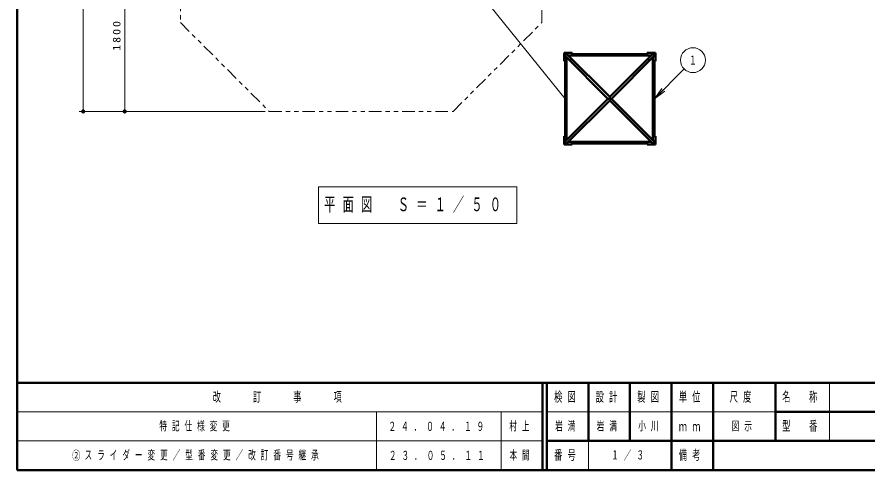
# Model space of a CAD drawing. Units: millimetres on the paper, scale 1:50. Extents: x -365 to 0, y -599 to 257.
# Drawn here: x -365 to -160.4, y 0 to 109 of the extents above; entities that cross this region are included whole.
import ezdxf
from ezdxf.enums import TextEntityAlignment as Align

# ---------------------------------------------------------------- set-up
doc = ezdxf.new("R2010")
doc.units = ezdxf.units.MM
doc.linetypes.add('USER3', pattern=[8, 3, -1, 1, -1, 1, -1])
doc.layers.add('LY_1', color=7, linetype='Continuous', lineweight=13)
doc.styles.add('ＭＳ ゴシック', font='')
doc.styles.get('ＭＳ ゴシック').set_extended_font_data('MS Gothic')

# ---------------------------------------------------------------- blocks, each defined once
blk = doc.blocks.new('filled_dot')
at = {"color": 0, "linetype": 'Continuous', "lineweight": -2, "const_width": 1.25}
blk.add_lwpolyline([(-0.625, 0, 1), (0.625, 0, 1)], format="xyb", close=True, dxfattribs=at)

msp = doc.modelspace()

# ---------------------------------------------------------------- linework, layer by layer
at = {"layer": 'LY_1', "lineweight": 50}
for p, q in [((-365, 257), (-365, 0)), ((-365, 21), (0, 21)), ((-365, 0), (0, 0))]:
    msp.add_line(p, q, dxfattribs=at)
at = {"layer": 'LY_1'}
for p, q in [((-349.079, 86.306), (-349.079, 217.854)), ((-277.866, 144.785), (-233.11, 89.379)), ((-339.079, 86.306), (-339.079, 122.306)), ((-211.61, 89.379), (-204.463, 96.526)), ((-211.61, 89.379), (-209.842, 91.853)), ((-211.61, 89.379), (-209.489, 91.5)), ((-209.135, 91.146), (-211.61, 89.379)), ((-305.292, 86.306), (-350.079, 86.306)), ((-305.292, 86.306), (-340.079, 86.306)), ((-292.478, 68.149), (-292.478, 59.349)), ((-244.678, 68.149), (-292.478, 68.149)), ((-244.678, 59.349), (-244.678, 68.149)), ((-292.478, 59.349), (-244.678, 59.349)), ((-169.5, 21), (-169.5, 7)), ((-365, 14), (-238.5, 14)), ((-278.5, 14), (-278.5, 0)), ((-248.5, 14), (-248.5, 0)), ((-237.5, 14), (-182.5, 14)), ((-365, 7), (-238.5, 7)), ((-227.5, 7), (-227.5, 0))]:
    msp.add_line(p, q, dxfattribs=at)
at = {"layer": 'LY_1', "linetype": 'USER3'}
for p, q in [((-325.665, 123.476), (-325.665, 107.679)), ((-238.693, 107.679), (-238.693, 110.802)), ((-325.665, 107.679), (-304.292, 86.306)), ((-260.066, 86.306), (-238.693, 107.679)), ((-304.292, 86.306), (-260.066, 86.306))]:
    msp.add_line(p, q, dxfattribs=at)
at = {"layer": 'LY_1', "color": 140, "lineweight": 50}
for p, q in [((-233.36, 100.379), (-233.36, 98.379)), ((-233.36, 100.379), (-231.36, 100.379)), ((-231.36, 100.379), (-231.36, 99.749)), ((-211.36, 100.379), (-213.36, 100.379)), ((-213.36, 100.379), (-213.36, 99.749)), ((-211.36, 100.379), (-211.36, 98.379)), ((-233.36, 98.379), (-232.73, 98.379)), ((-233.175, 99.769), (-232.751, 100.194)), ((-233.175, 99.769), (-222.784, 89.379)), ((-233.11, 80.379), (-233.11, 98.379)), ((-232.751, 100.194), (-222.36, 89.803)), ((-232.73, 79.432), (-232.73, 99.325)), ((-232.306, 99.749), (-212.414, 99.749)), ((-231.969, 98.563), (-231.545, 98.988)), ((-231.36, 100.129), (-213.36, 100.129)), ((-211.969, 100.194), (-222.36, 89.803)), ((-211.545, 99.769), (-221.936, 89.379)), ((-212.751, 98.563), (-213.175, 98.988)), ((-211.989, 79.432), (-211.989, 99.325)), ((-211.36, 98.379), (-211.989, 98.379)), ((-211.545, 99.769), (-211.969, 100.194)), ((-211.61, 80.379), (-211.61, 98.379)), ((-233.175, 78.988), (-222.784, 89.379)), ((-232.751, 78.563), (-222.36, 88.954)), ((-222.784, 89.379), (-221.936, 89.379)), ((-222.36, 89.803), (-222.36, 88.954)), ((-211.969, 78.563), (-222.36, 88.954)), ((-211.545, 78.988), (-221.936, 89.379)), ((-233.36, 80.379), (-232.73, 80.379)), ((-233.36, 78.379), (-233.36, 80.379)), ((-211.36, 80.379), (-211.989, 80.379)), ((-211.36, 78.379), (-211.36, 80.379)), ((-233.36, 78.379), (-231.36, 78.379)), ((-233.175, 78.988), (-232.751, 78.563)), ((-232.306, 79.008), (-212.414, 79.008)), ((-231.36, 78.379), (-231.36, 79.008)), ((-231.36, 78.629), (-213.36, 78.629)), ((-213.36, 78.379), (-213.36, 79.008)), ((-211.36, 78.379), (-213.36, 78.379)), ((-211.545, 78.988), (-211.969, 78.563)), ((-238.5, 21), (-238.5, 0)), ((-237.5, 21), (-237.5, 0)), ((-227.5, 21), (-227.5, 7)), ((-217.5, 21), (-217.5, 7)), ((-207.5, 21), (-207.5, 0)), ((-197.5, 21), (-197.5, 7)), ((-182.5, 21), (-182.5, 7)), ((-182.5, 14), (-70, 14)), ((-237.5, 7), (0, 7)), ((-197.5, 7), (-197.5, 0))]:
    msp.add_line(p, q, dxfattribs=at)
at = {"layer": 'LY_1'}
msp.add_circle((-202.342, 98.647), 3, dxfattribs=at)

# ---------------------------------------------------------------- block references
at = {"layer": 'LY_1', "xscale": 0.4, "yscale": 0.4, "rotation": 90}
for p in [(-349.079, 86.306), (-339.079, 86.306)]:
    msp.add_blockref('filled_dot', p, dxfattribs=at)

# ---------------------------------------------------------------- texts
at = {"layer": 'LY_1', "style": 'ＭＳ ゴシック', "width": 0.6}
msp.add_text('１', height=2.199, dxfattribs=at).set_placement((-202.342, 98.647), align=Align.MIDDLE_CENTER)
at = {"layer": 'LY_1', "style": 'ＭＳ ゴシック', "width": 0.65}
msp.add_text('②', height=2.199, dxfattribs=at).set_placement((-351.75, 3.5), align=Align.MIDDLE_LEFT)
at = {"layer": 'LY_1', "insert": (-340.079, 104.727), "char_height": 1.833, "attachment_point": 8, "rotation": 90, "style": 'ＭＳ ゴシック'}
msp.add_mtext('\\T1.33;\\W1.15;1800', dxfattribs=at)
at = {"layer": 'LY_1', "style": 'ＭＳ ゴシック'}
for s, insert, char_height, attachment_point in [('\\T1.64;\\W0.6;平面図\u3000Ｓ＝１／５０', (-291.078, 63.749), 3.299, 4), ('\\T1.64;\\W0.6;改\u3000\u3000訂\u3000\u3000事\u3000\u3000項', (-301.75, 17.5), 2.346, 5), ('\\T1.64;\\W0.6;検図', (-232.5, 17.5), 2.346, 5), ('\\T1.64;\\W0.6;設計', (-222.5, 17.5), 2.346, 5), ('\\T1.64;\\W0.6;製図', (-212.5, 17.5), 2.346, 5), ('\\T1.64;\\W0.6;単位', (-202.5, 17.5), 2.346, 5), ('\\T1.64;\\W0.6;尺度', (-190.25, 17.5), 2.346, 5), ('\\T1.64;\\W0.6;名\u3000称', (-176, 17.5), 2.346, 5), ('\\T1.64;\\W0.6;特記仕様変更', (-330.75, 10.5), 2.199, 4), ('\\T1.64;\\W0.6;２４．０４．１９', (-263.5, 10.5), 2.199, 5), ('\\T1.64;\\W0.6;村上', (-243.5, 10.5), 2.199, 5), ('\\T1.64;\\W0.6;岩満', (-235.5, 10.5), 2.199, 4), ('\\T1.64;\\W0.6;岩満', (-225.5, 10.5), 2.199, 4), ('\\T1.64;\\W0.6;小川', (-215.5, 10.5), 2.199, 4), ('\\T1.64;\\W0.6;ｍｍ', (-202.5, 10.5), 2.346, 5), ('\\T1.64;\\W0.6;図示', (-193, 10.5), 2.199, 4), ('\\T1.64;\\W0.6;型\u3000番', (-176, 10.5), 2.346, 5), ('\\T1.64;\\W0.6;スライダー変更／型番変更／改訂番号継承', (-348.75, 3.5), 2.199, 4), ('\\T1.64;\\W0.6;２３．０５．１１', (-275.5, 3.5), 2.199, 4), ('\\T1.64;\\W0.6;本間', (-246.5, 3.5), 2.199, 4), ('\\T1.64;\\W0.6;番号', (-232.5, 3.5), 2.346, 5), ('\\T1.64;\\W0.6;１／３', (-222, 3.5), 2.199, 4), ('\\T1.64;\\W0.6;備考', (-202.5, 3.5), 2.346, 5)]:
    msp.add_mtext(s, dxfattribs=dict(at, insert=insert, char_height=char_height, attachment_point=attachment_point))

doc.saveas('drawing.dxf')
